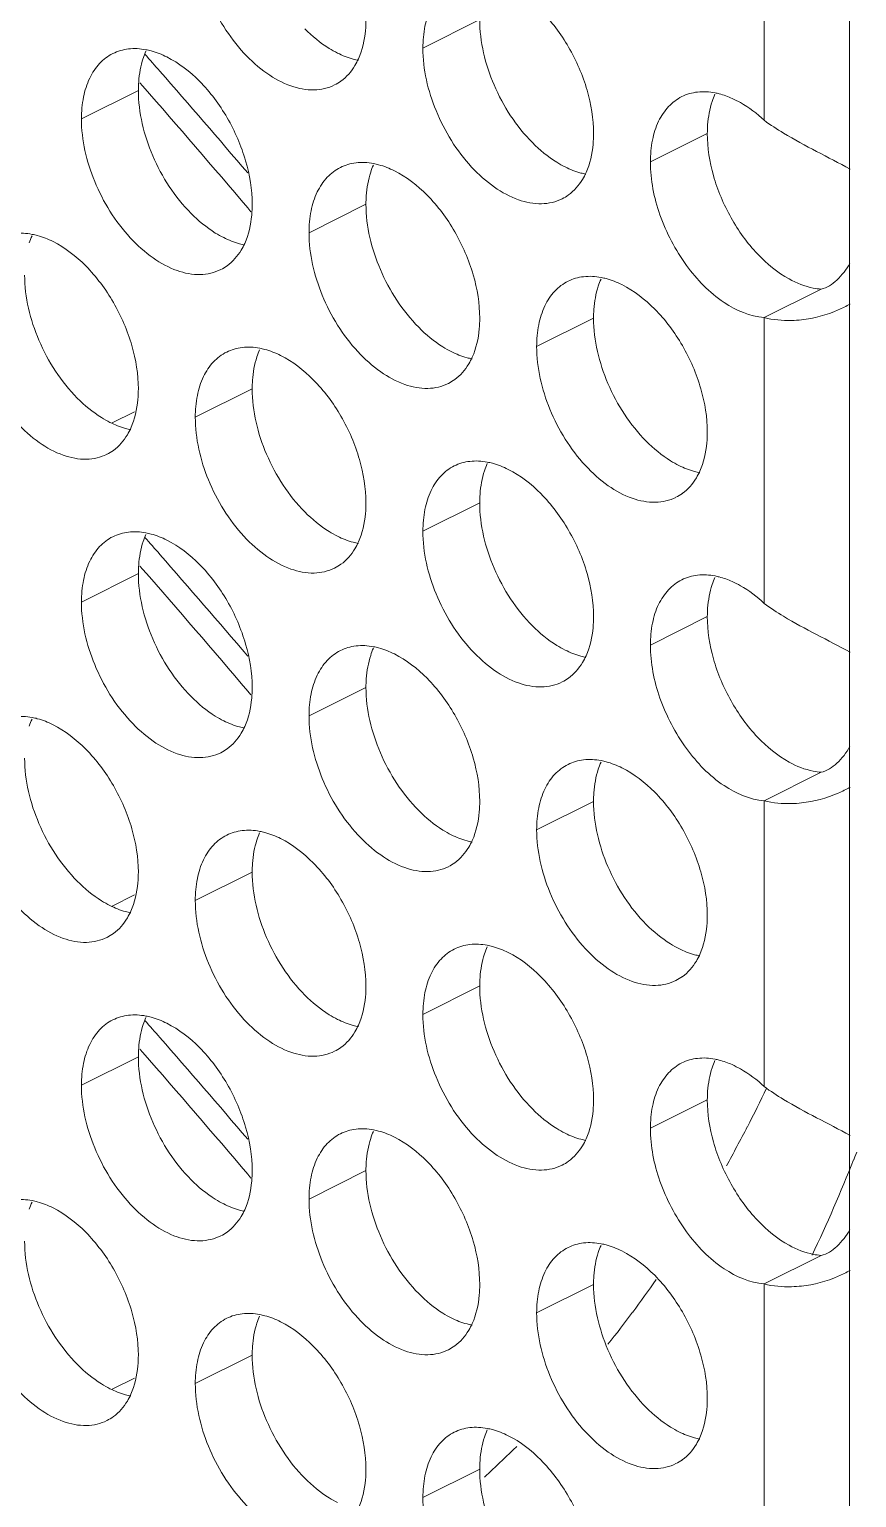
# Model space of a CAD drawing. Header units: millimetres. Extents: x 0 to 2524, y 0 to 1785.
# Drawn here: x 1891.75 to 1899.98, y 823.69 to 838.28 of the extents above; entities that cross this region are included whole.
import ezdxf

# ---------------------------------------------------------------- set-up
doc = ezdxf.new("R2010")
doc.units = ezdxf.units.MM
doc.header["$LTSCALE"] = 0.1
doc.layers.get('0').update_dxf_attribs({"lineweight": 13})
doc.layers.add('标注', color=251, linetype='Continuous', lineweight=9)

msp = doc.modelspace()

# ---------------------------------------------------------------- linework, layer by layer
msp.add_line((1899.906, 886.425), (1899.906, 742.319))
at = {"layer": '标注'}
for p, q in [((1899.058, 837.376), (1899.058, 840.216)), ((1896.229, 838.376), (1895.664, 838.093)), ((1892.88, 837.714), (1892.85, 837.748)), ((1892.835, 837.673), (1892.269, 837.39)), ((1898.492, 837.245), (1897.926, 836.962)), ((1893.954, 836.467), (1893.922, 836.505)), ((1895.098, 836.542), (1894.532, 836.259)), ((1899.623, 835.699), (1899.058, 835.416)), ((1897.361, 835.41), (1896.795, 835.128)), ((1899.058, 832.576), (1899.058, 835.416)), ((1893.967, 834.707), (1893.401, 834.425)), ((1892.573, 834.37), (1892.795, 834.481)), ((1896.229, 833.576), (1895.664, 833.293)), ((1892.88, 832.914), (1892.85, 832.948)), ((1892.835, 832.873), (1892.269, 832.59)), ((1898.492, 832.445), (1897.926, 832.162)), ((1895.098, 831.742), (1894.532, 831.459)), ((1893.954, 831.667), (1893.922, 831.705)), ((1899.623, 830.899), (1899.058, 830.616)), ((1897.361, 830.61), (1896.795, 830.328)), ((1899.058, 827.776), (1899.058, 830.616)), ((1893.967, 829.907), (1893.401, 829.625)), ((1892.573, 829.57), (1892.795, 829.681)), ((1896.229, 828.776), (1895.664, 828.493)), ((1892.88, 828.114), (1892.85, 828.148)), ((1892.835, 828.073), (1892.269, 827.79)), ((1898.492, 827.645), (1897.926, 827.362)), ((1899.947, 827.05), (1899.958, 827.079)), ((1899.958, 827.079), (1899.977, 827.126)), ((1895.098, 826.942), (1894.532, 826.659)), ((1893.954, 826.867), (1893.922, 826.905)), ((1899.623, 826.099), (1899.058, 825.816)), ((1897.361, 825.81), (1896.795, 825.528)), ((1899.058, 822.976), (1899.058, 825.816)), ((1893.967, 825.107), (1893.401, 824.825)), ((1892.573, 824.77), (1892.795, 824.881)), ((1896.229, 823.976), (1895.664, 823.693)), ((1896.275, 823.897), (1896.296, 823.916)), ((1896.296, 823.916), (1896.318, 823.937))]:
    msp.add_line(p, q, dxfattribs=at)
for centre, radius, start, end in [((1893.58, 837.762), 0.734, 155.8796, 161.7803), ((1822.744, 776.199), 93.516, 41.2535, 41.39225), ((1822.014, 775.562), 94.485, 40.44311, 41.25198), ((1894.584, 838.133), 0.453, 296.5256, 305.9034), ((1821.898, 775.454), 94.418, 40.2865, 41.25492), ((1899.235, 837.334), 0.733, 155.7955, 161.739), ((1895.842, 836.631), 0.734, 155.8796, 161.7803), ((1896.846, 837.001), 0.453, 296.5256, 305.9034), ((1892.448, 835.928), 0.734, 155.8796, 161.7803), ((1893.452, 836.298), 0.453, 296.5256, 305.9034), ((1898.105, 835.499), 0.734, 155.8796, 161.7803), ((1894.711, 834.796), 0.734, 155.8796, 161.7803), ((1895.715, 835.167), 0.453, 296.5256, 305.9034), ((1892.321, 834.464), 0.453, 296.5256, 305.9034), ((1896.974, 833.665), 0.734, 155.8796, 161.7803), ((1897.978, 834.036), 0.453, 296.5256, 305.9034), ((1893.58, 832.962), 0.734, 155.8796, 161.7803), ((1822.744, 771.399), 93.516, 41.2535, 41.39225), ((1822.014, 770.762), 94.485, 40.44311, 41.25198), ((1821.898, 770.654), 94.418, 40.2865, 41.25492), ((1894.584, 833.333), 0.453, 296.5256, 305.9034), ((1899.235, 832.534), 0.733, 155.7955, 161.739), ((1895.842, 831.831), 0.734, 155.8796, 161.7803), ((1896.846, 832.201), 0.453, 296.5256, 305.9034), ((1892.448, 831.128), 0.734, 155.8796, 161.7803), ((1893.452, 831.498), 0.453, 296.5256, 305.9034), ((1898.105, 830.699), 0.734, 155.8796, 161.7803), ((1894.711, 829.996), 0.734, 155.8796, 161.7803), ((1895.715, 830.367), 0.453, 296.5256, 305.9034), ((1892.321, 829.664), 0.453, 296.5256, 305.9034), ((1896.974, 828.865), 0.734, 155.8796, 161.7803), ((1897.978, 829.236), 0.453, 296.5256, 305.9034), ((1893.58, 828.162), 0.734, 155.8796, 161.7803), ((1822.744, 766.599), 93.516, 41.2535, 41.39225), ((1822.014, 765.962), 94.485, 40.44311, 41.25198), ((1821.898, 765.854), 94.418, 40.2865, 41.25492), ((1894.584, 828.533), 0.453, 296.5256, 305.9034), ((1899.235, 827.734), 0.733, 155.7955, 161.739), ((1885.825, 834.098), 14.693, 332.7773, 334.4453), ((1886.246, 833.881), 14.218, 330.9989, 332.7777), ((1895.842, 827.031), 0.734, 155.8796, 161.7803), ((1896.846, 827.401), 0.453, 296.5256, 305.9034), ((1884.46, 833.221), 16.671, 334.7178, 338.2719), ((1892.448, 826.328), 0.734, 155.8796, 161.7803), ((1893.452, 826.698), 0.453, 296.5256, 305.9034), ((1898.105, 825.899), 0.734, 155.8796, 161.7803), ((1887.743, 832.957), 12.459, 323.4361, 325.2706), ((1894.711, 825.196), 0.734, 155.8796, 161.7803), ((1888.034, 832.741), 12.096, 321.5299, 323.4361), ((1895.715, 825.567), 0.453, 296.5256, 305.9034), ((1892.321, 824.864), 0.453, 296.5256, 305.9034), ((1896.974, 824.065), 0.734, 155.8796, 161.7803), ((1888.933, 831.946), 10.895, 312.6767, 314.6996), ((1897.978, 824.436), 0.453, 296.5256, 305.9034)]:
    msp.add_arc(centre, radius, start, end, dxfattribs=at)
for points, knots in [([(1894.786, 837.727), (1894.723, 837.696), (1894.573, 837.662), (1894.336, 837.71), (1894.097, 837.84), (1893.789, 838.118), (1893.503, 838.581), (1893.401, 839.013), (1893.401, 839.225)], [0, 0, 0, 0, 0.090718, 0.191742, 0.308104, 0.439279, 0.725532, 1, 1, 1, 1]), ([(1895.664, 838.093), (1895.664, 838.166), (1895.676, 838.305), (1895.735, 838.495), (1895.834, 838.647), (1895.927, 838.718), (1895.975, 838.742)], [0, 0, 0, 0, 0.289235, 0.54966, 0.782932, 1, 1, 1, 1]), ([(1896.512, 838.708), (1896.633, 838.648), (1896.863, 838.468), (1897.129, 838.109), (1897.311, 837.691), (1897.361, 837.39), (1897.361, 837.245)], [0, 0, 0, 0, 0.229676, 0.488215, 0.753207, 1, 1, 1, 1]), ([(1895.098, 838.376), (1895.098, 838.34), (1895.092, 838.208), (1895.063, 838.076), (1895.023, 837.987)], [0, 0, 0, 0, 0.268874, 1, 1, 1, 1]), ([(1896.753, 837.154), (1896.591, 837.317), (1896.34, 837.704), (1896.229, 838.155), (1896.229, 838.376)], [0, 0, 0, 0, 0.508684, 1, 1, 1, 1]), ([(1894.815, 838.044), (1894.787, 838.058), (1894.669, 838.125), (1894.563, 838.212), (1894.49, 838.285)], [0, 0, 0, 0, 0.235002, 1, 1, 1, 1]), ([(1892.269, 837.39), (1892.269, 837.463), (1892.281, 837.602), (1892.34, 837.792), (1892.44, 837.944), (1892.532, 838.015), (1892.581, 838.039)], [0, 0, 0, 0, 0.289235, 0.54966, 0.782932, 1, 1, 1, 1]), ([(1892.581, 838.039), (1892.63, 838.063), (1892.74, 838.095), (1892.853, 838.088), (1892.91, 838.077)], [0, 0, 0, 0, 0.482538, 1, 1, 1, 1]), ([(1892.91, 838.077), (1892.928, 838.074), (1892.999, 838.058), (1893.068, 838.03), (1893.118, 838.005)], [0, 0, 0, 0, 0.238696, 1, 1, 1, 1]), ([(1895.023, 837.972), (1895.006, 837.975), (1894.934, 837.992), (1894.865, 838.019), (1894.815, 838.044)], [0, 0, 0, 0, 0.238696, 1, 1, 1, 1]), ([(1897.049, 836.596), (1896.986, 836.564), (1896.836, 836.531), (1896.598, 836.578), (1896.36, 836.709), (1896.052, 836.986), (1895.766, 837.449), (1895.664, 837.882), (1895.664, 838.093)], [0, 0, 0, 0, 0.090718, 0.191742, 0.308104, 0.439279, 0.725532, 1, 1, 1, 1]), ([(1892.835, 837.673), (1892.835, 837.702), (1892.839, 837.809), (1892.858, 837.916), (1892.882, 837.992)], [0, 0, 0, 0, 0.264225, 1, 1, 1, 1]), ([(1893.118, 838.005), (1893.239, 837.945), (1893.469, 837.765), (1893.735, 837.407), (1893.916, 836.988), (1893.967, 836.687), (1893.967, 836.542)], [0, 0, 0, 0, 0.229676, 0.488215, 0.753207, 1, 1, 1, 1]), ([(1895.023, 837.987), (1895.013, 837.964), (1894.97, 837.88), (1894.906, 837.806), (1894.849, 837.765)], [0, 0, 0, 0, 0.265525, 1, 1, 1, 1]), ([(1893.359, 836.451), (1893.197, 836.614), (1892.946, 837.001), (1892.835, 837.452), (1892.835, 837.673)], [0, 0, 0, 0, 0.508684, 1, 1, 1, 1]), ([(1897.926, 836.962), (1897.926, 837.035), (1897.938, 837.174), (1897.997, 837.364), (1898.097, 837.516), (1898.189, 837.586), (1898.238, 837.611)], [0, 0, 0, 0, 0.289285, 0.549663, 0.782917, 1, 1, 1, 1]), ([(1898.238, 837.611), (1898.287, 837.635), (1898.397, 837.667), (1898.512, 837.66), (1898.569, 837.649)], [0, 0, 0, 0, 0.482495, 1, 1, 1, 1]), ([(1898.569, 837.649), (1898.583, 837.646), (1898.641, 837.633), (1898.698, 837.612), (1898.739, 837.594)], [0, 0, 0, 0, 0.240479, 1, 1, 1, 1]), ([(1898.739, 837.594), (1898.767, 837.581), (1898.882, 837.523), (1898.986, 837.443), (1899.058, 837.376)], [0, 0, 0, 0, 0.235232, 1, 1, 1, 1]), ([(1898.492, 837.245), (1898.492, 837.273), (1898.496, 837.381), (1898.515, 837.488), (1898.539, 837.564)], [0, 0, 0, 0, 0.264302, 1, 1, 1, 1]), ([(1893.655, 835.893), (1893.592, 835.862), (1893.442, 835.828), (1893.204, 835.875), (1892.966, 836.006), (1892.658, 836.284), (1892.372, 836.746), (1892.269, 837.179), (1892.269, 837.39)], [0, 0, 0, 0, 0.090718, 0.191742, 0.308104, 0.439279, 0.725532, 1, 1, 1, 1]), ([(1899.058, 837.376), (1899.12, 837.33), (1899.394, 837.151), (1899.692, 837.012), (1899.911, 836.891)], [0, 0, 0, 0, 0.234709, 1, 1, 1, 1]), ([(1897.078, 836.913), (1897.049, 836.927), (1896.931, 836.993), (1896.826, 837.081), (1896.753, 837.154)], [0, 0, 0, 0, 0.235002, 1, 1, 1, 1]), ([(1897.361, 837.245), (1897.361, 837.209), (1897.355, 837.077), (1897.326, 836.944), (1897.286, 836.856)], [0, 0, 0, 0, 0.268874, 1, 1, 1, 1]), ([(1899.305, 835.8), (1899.188, 835.864), (1898.967, 836.047), (1898.712, 836.402), (1898.539, 836.811), (1898.492, 837.104), (1898.492, 837.245)], [0, 0, 0, 0, 0.232183, 0.490902, 0.754575, 1, 1, 1, 1]), ([(1894.532, 836.259), (1894.532, 836.332), (1894.544, 836.471), (1894.603, 836.661), (1894.703, 836.813), (1894.795, 836.884), (1894.844, 836.908)], [0, 0, 0, 0, 0.289235, 0.54966, 0.782932, 1, 1, 1, 1]), ([(1894.844, 836.908), (1894.892, 836.932), (1895.002, 836.964), (1895.116, 836.957), (1895.173, 836.946)], [0, 0, 0, 0, 0.482538, 1, 1, 1, 1]), ([(1895.098, 836.542), (1895.098, 836.57), (1895.102, 836.678), (1895.12, 836.785), (1895.145, 836.86)], [0, 0, 0, 0, 0.264225, 1, 1, 1, 1]), ([(1895.173, 836.946), (1895.19, 836.943), (1895.262, 836.926), (1895.331, 836.899), (1895.381, 836.874)], [0, 0, 0, 0, 0.238696, 1, 1, 1, 1]), ([(1895.381, 836.874), (1895.501, 836.814), (1895.732, 836.633), (1895.998, 836.275), (1896.179, 835.856), (1896.229, 835.555), (1896.229, 835.41)], [0, 0, 0, 0, 0.229676, 0.488215, 0.753207, 1, 1, 1, 1]), ([(1897.285, 836.84), (1897.268, 836.844), (1897.197, 836.86), (1897.128, 836.888), (1897.078, 836.913)], [0, 0, 0, 0, 0.238696, 1, 1, 1, 1]), ([(1897.286, 836.856), (1897.276, 836.833), (1897.232, 836.749), (1897.168, 836.675), (1897.112, 836.634)], [0, 0, 0, 0, 0.265525, 1, 1, 1, 1]), ([(1899.058, 835.416), (1898.916, 835.426), (1898.61, 835.561), (1898.256, 835.931), (1898, 836.416), (1897.926, 836.784), (1897.926, 836.962)], [0, 0, 0, 0, 0.207992, 0.463273, 0.739832, 1, 1, 1, 1]), ([(1893.684, 836.21), (1893.655, 836.224), (1893.537, 836.29), (1893.432, 836.378), (1893.359, 836.451)], [0, 0, 0, 0, 0.235002, 1, 1, 1, 1]), ([(1893.967, 836.542), (1893.967, 836.506), (1893.961, 836.374), (1893.932, 836.241), (1893.892, 836.153)], [0, 0, 0, 0, 0.268874, 1, 1, 1, 1]), ([(1895.622, 835.32), (1895.46, 835.483), (1895.209, 835.87), (1895.098, 836.32), (1895.098, 836.542)], [0, 0, 0, 0, 0.508684, 1, 1, 1, 1]), ([(1891.45, 836.205), (1891.498, 836.229), (1891.608, 836.261), (1891.722, 836.254), (1891.779, 836.243)], [0, 0, 0, 0, 0.482538, 1, 1, 1, 1]), ([(1891.779, 836.243), (1891.796, 836.24), (1891.868, 836.223), (1891.937, 836.196), (1891.987, 836.171)], [0, 0, 0, 0, 0.238696, 1, 1, 1, 1]), ([(1891.987, 836.171), (1892.107, 836.111), (1892.338, 835.93), (1892.604, 835.572), (1892.785, 835.153), (1892.835, 834.852), (1892.835, 834.707)], [0, 0, 0, 0, 0.229676, 0.488215, 0.753207, 1, 1, 1, 1]), ([(1893.891, 836.137), (1893.874, 836.141), (1893.803, 836.157), (1893.734, 836.185), (1893.684, 836.21)], [0, 0, 0, 0, 0.238696, 1, 1, 1, 1]), ([(1893.892, 836.153), (1893.882, 836.13), (1893.838, 836.046), (1893.774, 835.972), (1893.718, 835.931)], [0, 0, 0, 0, 0.265525, 1, 1, 1, 1]), ([(1895.917, 834.761), (1895.855, 834.73), (1895.705, 834.696), (1895.467, 834.744), (1895.229, 834.875), (1894.921, 835.152), (1894.635, 835.615), (1894.532, 836.047), (1894.532, 836.259)], [0, 0, 0, 0, 0.090718, 0.191742, 0.308104, 0.439279, 0.725532, 1, 1, 1, 1]), ([(1892.228, 834.617), (1892.066, 834.78), (1891.815, 835.167), (1891.704, 835.617), (1891.704, 835.839)], [0, 0, 0, 0, 0.508684, 1, 1, 1, 1]), ([(1897.107, 835.777), (1897.155, 835.801), (1897.265, 835.832), (1897.379, 835.826), (1897.436, 835.815)], [0, 0, 0, 0, 0.482538, 1, 1, 1, 1]), ([(1899.91, 835.954), (1899.874, 835.893), (1899.796, 835.789), (1899.682, 835.711), (1899.623, 835.699)], [0, 0, 0, 0, 0.540802, 1, 1, 1, 1]), ([(1896.795, 835.128), (1896.795, 835.2), (1896.807, 835.339), (1896.866, 835.53), (1896.965, 835.682), (1897.058, 835.752), (1897.107, 835.777)], [0, 0, 0, 0, 0.289235, 0.54966, 0.782932, 1, 1, 1, 1]), ([(1897.361, 835.41), (1897.361, 835.439), (1897.364, 835.546), (1897.383, 835.654), (1897.408, 835.729)], [0, 0, 0, 0, 0.264225, 1, 1, 1, 1]), ([(1897.436, 835.815), (1897.453, 835.811), (1897.525, 835.795), (1897.593, 835.768), (1897.643, 835.743)], [0, 0, 0, 0, 0.238696, 1, 1, 1, 1]), ([(1897.643, 835.743), (1897.764, 835.682), (1897.995, 835.502), (1898.261, 835.144), (1898.442, 834.725), (1898.492, 834.424), (1898.492, 834.279)], [0, 0, 0, 0, 0.229676, 0.488215, 0.753207, 1, 1, 1, 1]), ([(1899.623, 835.699), (1899.597, 835.701), (1899.486, 835.716), (1899.38, 835.759), (1899.305, 835.8)], [0, 0, 0, 0, 0.232248, 1, 1, 1, 1]), ([(1892.523, 834.058), (1892.461, 834.027), (1892.311, 833.993), (1892.073, 834.041), (1891.834, 834.172), (1891.527, 834.449), (1891.241, 834.912), (1891.138, 835.344), (1891.138, 835.556)], [0, 0, 0, 0, 0.090718, 0.191742, 0.308104, 0.439279, 0.725532, 1, 1, 1, 1]), ([(1899.911, 835.55), (1899.873, 835.529), (1899.721, 835.454), (1899.554, 835.408), (1899.429, 835.394)], [0, 0, 0, 0, 0.258855, 1, 1, 1, 1]), ([(1896.229, 835.41), (1896.229, 835.375), (1896.224, 835.243), (1896.194, 835.11), (1896.155, 835.022)], [0, 0, 0, 0, 0.268874, 1, 1, 1, 1]), ([(1897.884, 834.188), (1897.723, 834.351), (1897.472, 834.738), (1897.361, 835.189), (1897.361, 835.41)], [0, 0, 0, 0, 0.508684, 1, 1, 1, 1]), ([(1899.429, 835.394), (1899.396, 835.391), (1899.272, 835.382), (1899.146, 835.393), (1899.058, 835.416)], [0, 0, 0, 0, 0.268459, 1, 1, 1, 1]), ([(1895.946, 835.078), (1895.918, 835.092), (1895.8, 835.159), (1895.695, 835.246), (1895.622, 835.32)], [0, 0, 0, 0, 0.235002, 1, 1, 1, 1]), ([(1893.713, 835.074), (1893.761, 835.098), (1893.871, 835.129), (1893.985, 835.123), (1894.042, 835.112)], [0, 0, 0, 0, 0.482538, 1, 1, 1, 1]), ([(1894.042, 835.112), (1894.059, 835.108), (1894.13, 835.092), (1894.199, 835.065), (1894.249, 835.04)], [0, 0, 0, 0, 0.238696, 1, 1, 1, 1]), ([(1898.18, 833.63), (1898.117, 833.599), (1897.968, 833.565), (1897.73, 833.613), (1897.491, 833.743), (1897.184, 834.021), (1896.898, 834.483), (1896.795, 834.916), (1896.795, 835.128)], [0, 0, 0, 0, 0.090718, 0.191742, 0.308104, 0.439279, 0.725532, 1, 1, 1, 1]), ([(1893.401, 834.425), (1893.401, 834.497), (1893.413, 834.636), (1893.472, 834.827), (1893.571, 834.979), (1893.664, 835.049), (1893.713, 835.074)], [0, 0, 0, 0, 0.289235, 0.54966, 0.782932, 1, 1, 1, 1]), ([(1893.967, 834.707), (1893.967, 834.736), (1893.97, 834.843), (1893.989, 834.951), (1894.014, 835.026)], [0, 0, 0, 0, 0.264225, 1, 1, 1, 1]), ([(1894.249, 835.04), (1894.37, 834.979), (1894.601, 834.799), (1894.867, 834.441), (1895.048, 834.022), (1895.098, 833.721), (1895.098, 833.576)], [0, 0, 0, 0, 0.229676, 0.488215, 0.753207, 1, 1, 1, 1]), ([(1896.154, 835.006), (1896.137, 835.009), (1896.065, 835.026), (1895.996, 835.053), (1895.946, 835.078)], [0, 0, 0, 0, 0.238696, 1, 1, 1, 1]), ([(1896.155, 835.022), (1896.144, 834.999), (1896.101, 834.915), (1896.037, 834.841), (1895.981, 834.8)], [0, 0, 0, 0, 0.265525, 1, 1, 1, 1]), ([(1892.835, 834.707), (1892.835, 834.672), (1892.829, 834.54), (1892.8, 834.407), (1892.761, 834.319)], [0, 0, 0, 0, 0.268874, 1, 1, 1, 1]), ([(1894.49, 833.485), (1894.329, 833.648), (1894.078, 834.035), (1893.967, 834.486), (1893.967, 834.707)], [0, 0, 0, 0, 0.508684, 1, 1, 1, 1]), ([(1892.552, 834.375), (1892.524, 834.39), (1892.406, 834.456), (1892.3, 834.543), (1892.228, 834.617)], [0, 0, 0, 0, 0.235002, 1, 1, 1, 1]), ([(1892.76, 834.303), (1892.743, 834.306), (1892.671, 834.323), (1892.602, 834.35), (1892.552, 834.375)], [0, 0, 0, 0, 0.238696, 1, 1, 1, 1]), ([(1894.786, 832.927), (1894.723, 832.896), (1894.573, 832.862), (1894.336, 832.91), (1894.097, 833.04), (1893.789, 833.318), (1893.503, 833.781), (1893.401, 834.213), (1893.401, 834.425)], [0, 0, 0, 0, 0.090718, 0.191742, 0.308104, 0.439279, 0.725532, 1, 1, 1, 1]), ([(1892.761, 834.319), (1892.75, 834.296), (1892.707, 834.212), (1892.643, 834.138), (1892.587, 834.097)], [0, 0, 0, 0, 0.265525, 1, 1, 1, 1]), ([(1898.492, 834.279), (1898.492, 834.243), (1898.486, 834.111), (1898.457, 833.979), (1898.417, 833.89)], [0, 0, 0, 0, 0.268874, 1, 1, 1, 1]), ([(1898.209, 833.947), (1898.181, 833.961), (1898.063, 834.028), (1897.957, 834.115), (1897.884, 834.188)], [0, 0, 0, 0, 0.235002, 1, 1, 1, 1]), ([(1895.664, 833.293), (1895.664, 833.366), (1895.676, 833.505), (1895.735, 833.695), (1895.834, 833.847), (1895.927, 833.918), (1895.975, 833.942)], [0, 0, 0, 0, 0.289235, 0.54966, 0.782932, 1, 1, 1, 1]), ([(1895.975, 833.942), (1896.024, 833.966), (1896.134, 833.998), (1896.248, 833.991), (1896.304, 833.98)], [0, 0, 0, 0, 0.482538, 1, 1, 1, 1]), ([(1896.304, 833.98), (1896.322, 833.977), (1896.393, 833.96), (1896.462, 833.933), (1896.512, 833.908)], [0, 0, 0, 0, 0.238696, 1, 1, 1, 1]), ([(1898.417, 833.875), (1898.4, 833.878), (1898.328, 833.895), (1898.259, 833.922), (1898.209, 833.947)], [0, 0, 0, 0, 0.238696, 1, 1, 1, 1]), ([(1896.229, 833.576), (1896.229, 833.604), (1896.233, 833.712), (1896.252, 833.819), (1896.277, 833.894)], [0, 0, 0, 0, 0.264225, 1, 1, 1, 1]), ([(1896.512, 833.908), (1896.633, 833.848), (1896.863, 833.668), (1897.129, 833.309), (1897.311, 832.891), (1897.361, 832.59), (1897.361, 832.445)], [0, 0, 0, 0, 0.229676, 0.488215, 0.753207, 1, 1, 1, 1]), ([(1898.417, 833.89), (1898.407, 833.867), (1898.364, 833.783), (1898.3, 833.709), (1898.243, 833.668)], [0, 0, 0, 0, 0.265525, 1, 1, 1, 1]), ([(1895.098, 833.576), (1895.098, 833.54), (1895.092, 833.408), (1895.063, 833.276), (1895.023, 833.187)], [0, 0, 0, 0, 0.268874, 1, 1, 1, 1]), ([(1896.753, 832.354), (1896.591, 832.517), (1896.34, 832.904), (1896.229, 833.355), (1896.229, 833.576)], [0, 0, 0, 0, 0.508684, 1, 1, 1, 1]), ([(1894.815, 833.244), (1894.787, 833.258), (1894.669, 833.325), (1894.563, 833.412), (1894.49, 833.485)], [0, 0, 0, 0, 0.235002, 1, 1, 1, 1]), ([(1892.269, 832.59), (1892.269, 832.663), (1892.281, 832.802), (1892.34, 832.992), (1892.44, 833.144), (1892.532, 833.215), (1892.581, 833.239)], [0, 0, 0, 0, 0.289235, 0.54966, 0.782932, 1, 1, 1, 1]), ([(1892.581, 833.239), (1892.63, 833.263), (1892.74, 833.295), (1892.853, 833.288), (1892.91, 833.277)], [0, 0, 0, 0, 0.482538, 1, 1, 1, 1]), ([(1892.91, 833.277), (1892.928, 833.274), (1892.999, 833.258), (1893.068, 833.23), (1893.118, 833.205)], [0, 0, 0, 0, 0.238696, 1, 1, 1, 1]), ([(1893.118, 833.205), (1893.239, 833.145), (1893.469, 832.965), (1893.735, 832.607), (1893.916, 832.188), (1893.967, 831.887), (1893.967, 831.742)], [0, 0, 0, 0, 0.229676, 0.488215, 0.753207, 1, 1, 1, 1]), ([(1895.023, 833.172), (1895.006, 833.175), (1894.934, 833.192), (1894.865, 833.219), (1894.815, 833.244)], [0, 0, 0, 0, 0.238696, 1, 1, 1, 1]), ([(1897.049, 831.796), (1896.986, 831.764), (1896.836, 831.731), (1896.598, 831.778), (1896.36, 831.909), (1896.052, 832.186), (1895.766, 832.649), (1895.664, 833.082), (1895.664, 833.293)], [0, 0, 0, 0, 0.090718, 0.191742, 0.308104, 0.439279, 0.725532, 1, 1, 1, 1]), ([(1892.835, 832.873), (1892.835, 832.902), (1892.839, 833.009), (1892.858, 833.116), (1892.882, 833.192)], [0, 0, 0, 0, 0.264225, 1, 1, 1, 1]), ([(1895.023, 833.187), (1895.013, 833.164), (1894.97, 833.08), (1894.906, 833.006), (1894.849, 832.965)], [0, 0, 0, 0, 0.265525, 1, 1, 1, 1]), ([(1893.359, 831.651), (1893.197, 831.814), (1892.946, 832.201), (1892.835, 832.652), (1892.835, 832.873)], [0, 0, 0, 0, 0.508684, 1, 1, 1, 1]), ([(1897.926, 832.162), (1897.926, 832.235), (1897.938, 832.374), (1897.997, 832.564), (1898.097, 832.716), (1898.189, 832.786), (1898.238, 832.811)], [0, 0, 0, 0, 0.289285, 0.549663, 0.782917, 1, 1, 1, 1]), ([(1898.238, 832.811), (1898.287, 832.835), (1898.397, 832.867), (1898.512, 832.86), (1898.569, 832.849)], [0, 0, 0, 0, 0.482495, 1, 1, 1, 1]), ([(1898.492, 832.445), (1898.492, 832.473), (1898.496, 832.581), (1898.515, 832.688), (1898.539, 832.764)], [0, 0, 0, 0, 0.264302, 1, 1, 1, 1]), ([(1898.569, 832.849), (1898.583, 832.846), (1898.641, 832.833), (1898.698, 832.812), (1898.739, 832.794)], [0, 0, 0, 0, 0.240479, 1, 1, 1, 1]), ([(1898.739, 832.794), (1898.767, 832.781), (1898.882, 832.723), (1898.986, 832.643), (1899.058, 832.576)], [0, 0, 0, 0, 0.235232, 1, 1, 1, 1]), ([(1893.655, 831.093), (1893.592, 831.062), (1893.442, 831.028), (1893.204, 831.075), (1892.966, 831.206), (1892.658, 831.484), (1892.372, 831.946), (1892.269, 832.379), (1892.269, 832.59)], [0, 0, 0, 0, 0.090718, 0.191742, 0.308104, 0.439279, 0.725532, 1, 1, 1, 1]), ([(1899.058, 832.576), (1899.12, 832.53), (1899.394, 832.351), (1899.692, 832.212), (1899.911, 832.091)], [0, 0, 0, 0, 0.234709, 1, 1, 1, 1]), ([(1897.078, 832.113), (1897.049, 832.127), (1896.931, 832.193), (1896.826, 832.281), (1896.753, 832.354)], [0, 0, 0, 0, 0.235002, 1, 1, 1, 1]), ([(1897.361, 832.445), (1897.361, 832.409), (1897.355, 832.277), (1897.326, 832.144), (1897.286, 832.056)], [0, 0, 0, 0, 0.268874, 1, 1, 1, 1]), ([(1899.305, 831), (1899.188, 831.064), (1898.967, 831.247), (1898.712, 831.602), (1898.539, 832.011), (1898.492, 832.304), (1898.492, 832.445)], [0, 0, 0, 0, 0.232183, 0.490902, 0.754575, 1, 1, 1, 1]), ([(1894.532, 831.459), (1894.532, 831.532), (1894.544, 831.671), (1894.603, 831.861), (1894.703, 832.013), (1894.795, 832.084), (1894.844, 832.108)], [0, 0, 0, 0, 0.289235, 0.54966, 0.782932, 1, 1, 1, 1]), ([(1894.844, 832.108), (1894.892, 832.132), (1895.002, 832.164), (1895.116, 832.157), (1895.173, 832.146)], [0, 0, 0, 0, 0.482538, 1, 1, 1, 1]), ([(1895.098, 831.742), (1895.098, 831.77), (1895.102, 831.878), (1895.12, 831.985), (1895.145, 832.06)], [0, 0, 0, 0, 0.264225, 1, 1, 1, 1]), ([(1895.173, 832.146), (1895.19, 832.143), (1895.262, 832.126), (1895.331, 832.099), (1895.381, 832.074)], [0, 0, 0, 0, 0.238696, 1, 1, 1, 1]), ([(1895.381, 832.074), (1895.501, 832.014), (1895.732, 831.833), (1895.998, 831.475), (1896.179, 831.056), (1896.229, 830.755), (1896.229, 830.61)], [0, 0, 0, 0, 0.229676, 0.488215, 0.753207, 1, 1, 1, 1]), ([(1897.285, 832.04), (1897.268, 832.044), (1897.197, 832.06), (1897.128, 832.088), (1897.078, 832.113)], [0, 0, 0, 0, 0.238696, 1, 1, 1, 1]), ([(1897.286, 832.056), (1897.276, 832.033), (1897.232, 831.949), (1897.168, 831.875), (1897.112, 831.834)], [0, 0, 0, 0, 0.265525, 1, 1, 1, 1]), ([(1899.058, 830.616), (1898.916, 830.626), (1898.61, 830.761), (1898.256, 831.131), (1898, 831.616), (1897.926, 831.984), (1897.926, 832.162)], [0, 0, 0, 0, 0.207992, 0.463273, 0.739832, 1, 1, 1, 1]), ([(1893.967, 831.742), (1893.967, 831.706), (1893.961, 831.574), (1893.932, 831.441), (1893.892, 831.353)], [0, 0, 0, 0, 0.268874, 1, 1, 1, 1]), ([(1895.622, 830.52), (1895.46, 830.683), (1895.209, 831.07), (1895.098, 831.52), (1895.098, 831.742)], [0, 0, 0, 0, 0.508684, 1, 1, 1, 1]), ([(1893.684, 831.41), (1893.655, 831.424), (1893.537, 831.49), (1893.432, 831.578), (1893.359, 831.651)], [0, 0, 0, 0, 0.235002, 1, 1, 1, 1]), ([(1891.45, 831.405), (1891.498, 831.429), (1891.608, 831.461), (1891.722, 831.454), (1891.779, 831.443)], [0, 0, 0, 0, 0.482538, 1, 1, 1, 1]), ([(1895.917, 829.961), (1895.855, 829.93), (1895.705, 829.896), (1895.467, 829.944), (1895.229, 830.075), (1894.921, 830.352), (1894.635, 830.815), (1894.532, 831.247), (1894.532, 831.459)], [0, 0, 0, 0, 0.090718, 0.191742, 0.308104, 0.439279, 0.725532, 1, 1, 1, 1]), ([(1891.779, 831.443), (1891.796, 831.44), (1891.868, 831.423), (1891.937, 831.396), (1891.987, 831.371)], [0, 0, 0, 0, 0.238696, 1, 1, 1, 1]), ([(1891.987, 831.371), (1892.107, 831.311), (1892.338, 831.13), (1892.604, 830.772), (1892.785, 830.353), (1892.835, 830.052), (1892.835, 829.907)], [0, 0, 0, 0, 0.229676, 0.488215, 0.753207, 1, 1, 1, 1]), ([(1893.891, 831.337), (1893.874, 831.341), (1893.803, 831.357), (1893.734, 831.385), (1893.684, 831.41)], [0, 0, 0, 0, 0.238696, 1, 1, 1, 1]), ([(1893.892, 831.353), (1893.882, 831.33), (1893.838, 831.246), (1893.774, 831.172), (1893.718, 831.131)], [0, 0, 0, 0, 0.265525, 1, 1, 1, 1]), ([(1892.228, 829.817), (1892.066, 829.98), (1891.815, 830.367), (1891.704, 830.817), (1891.704, 831.039)], [0, 0, 0, 0, 0.508684, 1, 1, 1, 1]), ([(1897.107, 830.977), (1897.155, 831.001), (1897.265, 831.032), (1897.379, 831.026), (1897.436, 831.015)], [0, 0, 0, 0, 0.482538, 1, 1, 1, 1]), ([(1897.436, 831.015), (1897.453, 831.011), (1897.525, 830.995), (1897.593, 830.968), (1897.643, 830.943)], [0, 0, 0, 0, 0.238696, 1, 1, 1, 1]), ([(1899.91, 831.154), (1899.874, 831.093), (1899.796, 830.989), (1899.682, 830.911), (1899.623, 830.899)], [0, 0, 0, 0, 0.540802, 1, 1, 1, 1]), ([(1896.795, 830.328), (1896.795, 830.4), (1896.807, 830.539), (1896.866, 830.73), (1896.965, 830.882), (1897.058, 830.952), (1897.107, 830.977)], [0, 0, 0, 0, 0.289235, 0.54966, 0.782932, 1, 1, 1, 1]), ([(1897.361, 830.61), (1897.361, 830.639), (1897.364, 830.746), (1897.383, 830.854), (1897.408, 830.929)], [0, 0, 0, 0, 0.264225, 1, 1, 1, 1]), ([(1897.643, 830.943), (1897.764, 830.882), (1897.995, 830.702), (1898.261, 830.344), (1898.442, 829.925), (1898.492, 829.624), (1898.492, 829.479)], [0, 0, 0, 0, 0.229676, 0.488215, 0.753207, 1, 1, 1, 1]), ([(1899.623, 830.899), (1899.597, 830.901), (1899.486, 830.916), (1899.38, 830.959), (1899.305, 831)], [0, 0, 0, 0, 0.232248, 1, 1, 1, 1]), ([(1892.523, 829.258), (1892.461, 829.227), (1892.311, 829.193), (1892.073, 829.241), (1891.834, 829.372), (1891.527, 829.649), (1891.241, 830.112), (1891.138, 830.544), (1891.138, 830.756)], [0, 0, 0, 0, 0.090718, 0.191742, 0.308104, 0.439279, 0.725532, 1, 1, 1, 1]), ([(1899.911, 830.75), (1899.873, 830.729), (1899.721, 830.654), (1899.554, 830.608), (1899.429, 830.594)], [0, 0, 0, 0, 0.258855, 1, 1, 1, 1]), ([(1896.229, 830.61), (1896.229, 830.575), (1896.224, 830.443), (1896.194, 830.31), (1896.155, 830.222)], [0, 0, 0, 0, 0.268874, 1, 1, 1, 1]), ([(1897.884, 829.388), (1897.723, 829.551), (1897.472, 829.938), (1897.361, 830.389), (1897.361, 830.61)], [0, 0, 0, 0, 0.508684, 1, 1, 1, 1]), ([(1899.429, 830.594), (1899.396, 830.591), (1899.272, 830.582), (1899.146, 830.593), (1899.058, 830.616)], [0, 0, 0, 0, 0.268459, 1, 1, 1, 1]), ([(1895.946, 830.278), (1895.918, 830.292), (1895.8, 830.359), (1895.695, 830.446), (1895.622, 830.52)], [0, 0, 0, 0, 0.235002, 1, 1, 1, 1]), ([(1893.713, 830.274), (1893.761, 830.298), (1893.871, 830.329), (1893.985, 830.323), (1894.042, 830.312)], [0, 0, 0, 0, 0.482538, 1, 1, 1, 1]), ([(1894.042, 830.312), (1894.059, 830.308), (1894.13, 830.292), (1894.199, 830.265), (1894.249, 830.24)], [0, 0, 0, 0, 0.238696, 1, 1, 1, 1]), ([(1898.18, 828.83), (1898.117, 828.799), (1897.968, 828.765), (1897.73, 828.813), (1897.491, 828.943), (1897.184, 829.221), (1896.898, 829.683), (1896.795, 830.116), (1896.795, 830.328)], [0, 0, 0, 0, 0.090718, 0.191742, 0.308104, 0.439279, 0.725532, 1, 1, 1, 1]), ([(1893.401, 829.625), (1893.401, 829.697), (1893.413, 829.836), (1893.472, 830.027), (1893.571, 830.179), (1893.664, 830.249), (1893.713, 830.274)], [0, 0, 0, 0, 0.289235, 0.54966, 0.782932, 1, 1, 1, 1]), ([(1893.967, 829.907), (1893.967, 829.936), (1893.97, 830.043), (1893.989, 830.151), (1894.014, 830.226)], [0, 0, 0, 0, 0.264225, 1, 1, 1, 1]), ([(1894.249, 830.24), (1894.37, 830.179), (1894.601, 829.999), (1894.867, 829.641), (1895.048, 829.222), (1895.098, 828.921), (1895.098, 828.776)], [0, 0, 0, 0, 0.229676, 0.488215, 0.753207, 1, 1, 1, 1]), ([(1896.154, 830.206), (1896.137, 830.209), (1896.065, 830.226), (1895.996, 830.253), (1895.946, 830.278)], [0, 0, 0, 0, 0.238696, 1, 1, 1, 1]), ([(1896.155, 830.222), (1896.144, 830.199), (1896.101, 830.115), (1896.037, 830.041), (1895.981, 830)], [0, 0, 0, 0, 0.265525, 1, 1, 1, 1]), ([(1892.835, 829.907), (1892.835, 829.872), (1892.829, 829.74), (1892.8, 829.607), (1892.761, 829.519)], [0, 0, 0, 0, 0.268874, 1, 1, 1, 1]), ([(1894.49, 828.685), (1894.329, 828.848), (1894.078, 829.235), (1893.967, 829.686), (1893.967, 829.907)], [0, 0, 0, 0, 0.508684, 1, 1, 1, 1]), ([(1892.552, 829.575), (1892.524, 829.59), (1892.406, 829.656), (1892.3, 829.743), (1892.228, 829.817)], [0, 0, 0, 0, 0.235002, 1, 1, 1, 1]), ([(1892.76, 829.503), (1892.743, 829.506), (1892.671, 829.523), (1892.602, 829.55), (1892.552, 829.575)], [0, 0, 0, 0, 0.238696, 1, 1, 1, 1]), ([(1894.786, 828.127), (1894.723, 828.096), (1894.573, 828.062), (1894.336, 828.11), (1894.097, 828.24), (1893.789, 828.518), (1893.503, 828.981), (1893.401, 829.413), (1893.401, 829.625)], [0, 0, 0, 0, 0.090718, 0.191742, 0.308104, 0.439279, 0.725532, 1, 1, 1, 1]), ([(1892.761, 829.519), (1892.75, 829.496), (1892.707, 829.412), (1892.643, 829.338), (1892.587, 829.297)], [0, 0, 0, 0, 0.265525, 1, 1, 1, 1]), ([(1898.492, 829.479), (1898.492, 829.443), (1898.486, 829.311), (1898.457, 829.179), (1898.417, 829.09)], [0, 0, 0, 0, 0.268874, 1, 1, 1, 1]), ([(1898.209, 829.147), (1898.181, 829.161), (1898.063, 829.228), (1897.957, 829.315), (1897.884, 829.388)], [0, 0, 0, 0, 0.235002, 1, 1, 1, 1]), ([(1895.664, 828.493), (1895.664, 828.566), (1895.676, 828.705), (1895.735, 828.895), (1895.834, 829.047), (1895.927, 829.118), (1895.975, 829.142)], [0, 0, 0, 0, 0.289235, 0.54966, 0.782932, 1, 1, 1, 1]), ([(1895.975, 829.142), (1896.024, 829.166), (1896.134, 829.198), (1896.248, 829.191), (1896.304, 829.18)], [0, 0, 0, 0, 0.482538, 1, 1, 1, 1]), ([(1896.304, 829.18), (1896.322, 829.177), (1896.393, 829.16), (1896.462, 829.133), (1896.512, 829.108)], [0, 0, 0, 0, 0.238696, 1, 1, 1, 1]), ([(1898.417, 829.075), (1898.4, 829.078), (1898.328, 829.095), (1898.259, 829.122), (1898.209, 829.147)], [0, 0, 0, 0, 0.238696, 1, 1, 1, 1]), ([(1896.229, 828.776), (1896.229, 828.804), (1896.233, 828.912), (1896.252, 829.019), (1896.277, 829.094)], [0, 0, 0, 0, 0.264225, 1, 1, 1, 1]), ([(1896.512, 829.108), (1896.633, 829.048), (1896.863, 828.868), (1897.129, 828.509), (1897.311, 828.091), (1897.361, 827.79), (1897.361, 827.645)], [0, 0, 0, 0, 0.229676, 0.488215, 0.753207, 1, 1, 1, 1]), ([(1898.417, 829.09), (1898.407, 829.067), (1898.364, 828.983), (1898.3, 828.909), (1898.243, 828.868)], [0, 0, 0, 0, 0.265525, 1, 1, 1, 1]), ([(1894.815, 828.444), (1894.787, 828.458), (1894.669, 828.525), (1894.563, 828.612), (1894.49, 828.685)], [0, 0, 0, 0, 0.235002, 1, 1, 1, 1]), ([(1895.098, 828.776), (1895.098, 828.74), (1895.092, 828.608), (1895.063, 828.476), (1895.023, 828.387)], [0, 0, 0, 0, 0.268874, 1, 1, 1, 1]), ([(1896.753, 827.554), (1896.591, 827.717), (1896.34, 828.104), (1896.229, 828.555), (1896.229, 828.776)], [0, 0, 0, 0, 0.508684, 1, 1, 1, 1]), ([(1892.269, 827.79), (1892.269, 827.863), (1892.281, 828.002), (1892.34, 828.192), (1892.44, 828.344), (1892.532, 828.415), (1892.581, 828.439)], [0, 0, 0, 0, 0.289235, 0.54966, 0.782932, 1, 1, 1, 1]), ([(1892.581, 828.439), (1892.63, 828.463), (1892.74, 828.495), (1892.853, 828.488), (1892.91, 828.477)], [0, 0, 0, 0, 0.482538, 1, 1, 1, 1]), ([(1892.835, 828.073), (1892.835, 828.102), (1892.839, 828.209), (1892.858, 828.316), (1892.882, 828.392)], [0, 0, 0, 0, 0.264225, 1, 1, 1, 1]), ([(1892.91, 828.477), (1892.928, 828.474), (1892.999, 828.458), (1893.068, 828.43), (1893.118, 828.405)], [0, 0, 0, 0, 0.238696, 1, 1, 1, 1]), ([(1893.118, 828.405), (1893.239, 828.345), (1893.469, 828.165), (1893.735, 827.807), (1893.916, 827.388), (1893.967, 827.087), (1893.967, 826.942)], [0, 0, 0, 0, 0.229676, 0.488215, 0.753207, 1, 1, 1, 1]), ([(1895.023, 828.372), (1895.006, 828.375), (1894.934, 828.392), (1894.865, 828.419), (1894.815, 828.444)], [0, 0, 0, 0, 0.238696, 1, 1, 1, 1]), ([(1895.023, 828.387), (1895.013, 828.364), (1894.97, 828.28), (1894.906, 828.206), (1894.849, 828.165)], [0, 0, 0, 0, 0.265525, 1, 1, 1, 1]), ([(1897.049, 826.996), (1896.986, 826.964), (1896.836, 826.931), (1896.598, 826.978), (1896.36, 827.109), (1896.052, 827.386), (1895.766, 827.849), (1895.664, 828.282), (1895.664, 828.493)], [0, 0, 0, 0, 0.090718, 0.191742, 0.308104, 0.439279, 0.725532, 1, 1, 1, 1]), ([(1893.359, 826.851), (1893.197, 827.014), (1892.946, 827.401), (1892.835, 827.852), (1892.835, 828.073)], [0, 0, 0, 0, 0.508684, 1, 1, 1, 1]), ([(1897.926, 827.362), (1897.926, 827.435), (1897.938, 827.574), (1897.997, 827.764), (1898.097, 827.916), (1898.189, 827.986), (1898.238, 828.011)], [0, 0, 0, 0, 0.289285, 0.549663, 0.782917, 1, 1, 1, 1]), ([(1898.238, 828.011), (1898.287, 828.035), (1898.397, 828.067), (1898.512, 828.06), (1898.569, 828.049)], [0, 0, 0, 0, 0.482495, 1, 1, 1, 1]), ([(1898.492, 827.645), (1898.492, 827.673), (1898.496, 827.781), (1898.515, 827.888), (1898.539, 827.964)], [0, 0, 0, 0, 0.264302, 1, 1, 1, 1]), ([(1898.569, 828.049), (1898.583, 828.046), (1898.641, 828.033), (1898.698, 828.012), (1898.739, 827.994)], [0, 0, 0, 0, 0.240479, 1, 1, 1, 1]), ([(1898.739, 827.994), (1898.767, 827.981), (1898.882, 827.923), (1898.986, 827.843), (1899.058, 827.776)], [0, 0, 0, 0, 0.235232, 1, 1, 1, 1]), ([(1893.655, 826.293), (1893.592, 826.262), (1893.442, 826.228), (1893.204, 826.275), (1892.966, 826.406), (1892.658, 826.684), (1892.372, 827.146), (1892.269, 827.579), (1892.269, 827.79)], [0, 0, 0, 0, 0.090718, 0.191742, 0.308104, 0.439279, 0.725532, 1, 1, 1, 1]), ([(1899.058, 827.776), (1899.12, 827.73), (1899.394, 827.551), (1899.692, 827.412), (1899.911, 827.291)], [0, 0, 0, 0, 0.234709, 1, 1, 1, 1]), ([(1897.078, 827.313), (1897.049, 827.327), (1896.931, 827.393), (1896.826, 827.481), (1896.753, 827.554)], [0, 0, 0, 0, 0.235002, 1, 1, 1, 1]), ([(1897.361, 827.645), (1897.361, 827.609), (1897.355, 827.477), (1897.326, 827.344), (1897.286, 827.256)], [0, 0, 0, 0, 0.268874, 1, 1, 1, 1]), ([(1899.305, 826.2), (1899.188, 826.264), (1898.967, 826.447), (1898.712, 826.802), (1898.539, 827.211), (1898.492, 827.504), (1898.492, 827.645)], [0, 0, 0, 0, 0.232183, 0.490902, 0.754575, 1, 1, 1, 1]), ([(1894.532, 826.659), (1894.532, 826.732), (1894.544, 826.871), (1894.603, 827.061), (1894.703, 827.213), (1894.795, 827.284), (1894.844, 827.308)], [0, 0, 0, 0, 0.289235, 0.54966, 0.782932, 1, 1, 1, 1]), ([(1894.844, 827.308), (1894.892, 827.332), (1895.002, 827.364), (1895.116, 827.357), (1895.173, 827.346)], [0, 0, 0, 0, 0.482538, 1, 1, 1, 1]), ([(1895.098, 826.942), (1895.098, 826.97), (1895.102, 827.078), (1895.12, 827.185), (1895.145, 827.26)], [0, 0, 0, 0, 0.264225, 1, 1, 1, 1]), ([(1895.173, 827.346), (1895.19, 827.343), (1895.262, 827.326), (1895.331, 827.299), (1895.381, 827.274)], [0, 0, 0, 0, 0.238696, 1, 1, 1, 1]), ([(1895.381, 827.274), (1895.501, 827.214), (1895.732, 827.033), (1895.998, 826.675), (1896.179, 826.256), (1896.229, 825.955), (1896.229, 825.81)], [0, 0, 0, 0, 0.229676, 0.488215, 0.753207, 1, 1, 1, 1]), ([(1897.285, 827.24), (1897.268, 827.244), (1897.197, 827.26), (1897.128, 827.288), (1897.078, 827.313)], [0, 0, 0, 0, 0.238696, 1, 1, 1, 1]), ([(1897.286, 827.256), (1897.276, 827.233), (1897.232, 827.149), (1897.168, 827.075), (1897.112, 827.034)], [0, 0, 0, 0, 0.265525, 1, 1, 1, 1]), ([(1899.058, 825.816), (1898.916, 825.826), (1898.61, 825.961), (1898.256, 826.331), (1898, 826.816), (1897.926, 827.184), (1897.926, 827.362)], [0, 0, 0, 0, 0.207992, 0.463273, 0.739832, 1, 1, 1, 1]), ([(1893.967, 826.942), (1893.967, 826.906), (1893.961, 826.774), (1893.932, 826.641), (1893.892, 826.553)], [0, 0, 0, 0, 0.268874, 1, 1, 1, 1]), ([(1895.622, 825.72), (1895.46, 825.883), (1895.209, 826.27), (1895.098, 826.72), (1895.098, 826.942)], [0, 0, 0, 0, 0.508684, 1, 1, 1, 1]), ([(1893.684, 826.61), (1893.655, 826.624), (1893.537, 826.69), (1893.432, 826.778), (1893.359, 826.851)], [0, 0, 0, 0, 0.235002, 1, 1, 1, 1]), ([(1891.45, 826.605), (1891.498, 826.629), (1891.608, 826.661), (1891.722, 826.654), (1891.779, 826.643)], [0, 0, 0, 0, 0.482538, 1, 1, 1, 1]), ([(1891.779, 826.643), (1891.796, 826.64), (1891.868, 826.623), (1891.937, 826.596), (1891.987, 826.571)], [0, 0, 0, 0, 0.238696, 1, 1, 1, 1]), ([(1895.917, 825.161), (1895.855, 825.13), (1895.705, 825.096), (1895.467, 825.144), (1895.229, 825.275), (1894.921, 825.552), (1894.635, 826.015), (1894.532, 826.447), (1894.532, 826.659)], [0, 0, 0, 0, 0.090718, 0.191742, 0.308104, 0.439279, 0.725532, 1, 1, 1, 1]), ([(1891.987, 826.571), (1892.107, 826.511), (1892.338, 826.33), (1892.604, 825.972), (1892.785, 825.553), (1892.835, 825.252), (1892.835, 825.107)], [0, 0, 0, 0, 0.229676, 0.488215, 0.753207, 1, 1, 1, 1]), ([(1893.891, 826.537), (1893.874, 826.541), (1893.803, 826.557), (1893.734, 826.585), (1893.684, 826.61)], [0, 0, 0, 0, 0.238696, 1, 1, 1, 1]), ([(1893.892, 826.553), (1893.882, 826.53), (1893.838, 826.446), (1893.774, 826.372), (1893.718, 826.331)], [0, 0, 0, 0, 0.265525, 1, 1, 1, 1]), ([(1899.91, 826.354), (1899.874, 826.293), (1899.796, 826.189), (1899.682, 826.111), (1899.623, 826.099)], [0, 0, 0, 0, 0.540802, 1, 1, 1, 1]), ([(1892.228, 825.017), (1892.066, 825.18), (1891.815, 825.567), (1891.704, 826.017), (1891.704, 826.239)], [0, 0, 0, 0, 0.508684, 1, 1, 1, 1]), ([(1897.107, 826.177), (1897.155, 826.201), (1897.265, 826.232), (1897.379, 826.226), (1897.436, 826.215)], [0, 0, 0, 0, 0.482538, 1, 1, 1, 1]), ([(1897.436, 826.215), (1897.453, 826.211), (1897.525, 826.195), (1897.593, 826.168), (1897.643, 826.143)], [0, 0, 0, 0, 0.238696, 1, 1, 1, 1]), ([(1899.623, 826.099), (1899.597, 826.101), (1899.486, 826.116), (1899.38, 826.159), (1899.305, 826.2)], [0, 0, 0, 0, 0.232248, 1, 1, 1, 1]), ([(1896.795, 825.528), (1896.795, 825.6), (1896.807, 825.739), (1896.866, 825.93), (1896.965, 826.082), (1897.058, 826.152), (1897.107, 826.177)], [0, 0, 0, 0, 0.289235, 0.54966, 0.782932, 1, 1, 1, 1]), ([(1897.361, 825.81), (1897.361, 825.839), (1897.364, 825.946), (1897.383, 826.054), (1897.408, 826.129)], [0, 0, 0, 0, 0.264225, 1, 1, 1, 1]), ([(1897.643, 826.143), (1897.764, 826.082), (1897.995, 825.902), (1898.261, 825.544), (1898.442, 825.125), (1898.492, 824.824), (1898.492, 824.679)], [0, 0, 0, 0, 0.229676, 0.488215, 0.753207, 1, 1, 1, 1]), ([(1892.523, 824.458), (1892.461, 824.427), (1892.311, 824.393), (1892.073, 824.441), (1891.834, 824.572), (1891.527, 824.849), (1891.241, 825.312), (1891.138, 825.744), (1891.138, 825.956)], [0, 0, 0, 0, 0.090718, 0.191742, 0.308104, 0.439279, 0.725532, 1, 1, 1, 1]), ([(1899.911, 825.95), (1899.873, 825.929), (1899.721, 825.854), (1899.554, 825.808), (1899.429, 825.794)], [0, 0, 0, 0, 0.258855, 1, 1, 1, 1]), ([(1896.229, 825.81), (1896.229, 825.775), (1896.224, 825.643), (1896.194, 825.51), (1896.155, 825.422)], [0, 0, 0, 0, 0.268874, 1, 1, 1, 1]), ([(1897.884, 824.588), (1897.723, 824.751), (1897.472, 825.138), (1897.361, 825.589), (1897.361, 825.81)], [0, 0, 0, 0, 0.508684, 1, 1, 1, 1]), ([(1899.429, 825.794), (1899.396, 825.791), (1899.272, 825.782), (1899.146, 825.793), (1899.058, 825.816)], [0, 0, 0, 0, 0.268459, 1, 1, 1, 1]), ([(1895.946, 825.478), (1895.918, 825.492), (1895.8, 825.559), (1895.695, 825.646), (1895.622, 825.72)], [0, 0, 0, 0, 0.235002, 1, 1, 1, 1]), ([(1893.401, 824.825), (1893.401, 824.897), (1893.413, 825.036), (1893.472, 825.227), (1893.571, 825.379), (1893.664, 825.449), (1893.713, 825.474)], [0, 0, 0, 0, 0.289235, 0.54966, 0.782932, 1, 1, 1, 1]), ([(1893.713, 825.474), (1893.761, 825.498), (1893.871, 825.529), (1893.985, 825.523), (1894.042, 825.512)], [0, 0, 0, 0, 0.482538, 1, 1, 1, 1]), ([(1894.042, 825.512), (1894.059, 825.508), (1894.13, 825.492), (1894.199, 825.465), (1894.249, 825.44)], [0, 0, 0, 0, 0.238696, 1, 1, 1, 1]), ([(1896.154, 825.406), (1896.137, 825.409), (1896.065, 825.426), (1895.996, 825.453), (1895.946, 825.478)], [0, 0, 0, 0, 0.238696, 1, 1, 1, 1]), ([(1898.18, 824.03), (1898.117, 823.999), (1897.968, 823.965), (1897.73, 824.013), (1897.491, 824.143), (1897.184, 824.421), (1896.898, 824.883), (1896.795, 825.316), (1896.795, 825.528)], [0, 0, 0, 0, 0.090718, 0.191742, 0.308104, 0.439279, 0.725532, 1, 1, 1, 1]), ([(1893.967, 825.107), (1893.967, 825.136), (1893.97, 825.243), (1893.989, 825.351), (1894.014, 825.426)], [0, 0, 0, 0, 0.264225, 1, 1, 1, 1]), ([(1894.249, 825.44), (1894.37, 825.379), (1894.601, 825.199), (1894.867, 824.841), (1895.048, 824.422), (1895.098, 824.121), (1895.098, 823.976)], [0, 0, 0, 0, 0.229676, 0.488215, 0.753207, 1, 1, 1, 1]), ([(1896.155, 825.422), (1896.144, 825.399), (1896.101, 825.315), (1896.037, 825.241), (1895.981, 825.2)], [0, 0, 0, 0, 0.265525, 1, 1, 1, 1]), ([(1892.835, 825.107), (1892.835, 825.072), (1892.829, 824.94), (1892.8, 824.807), (1892.761, 824.719)], [0, 0, 0, 0, 0.268874, 1, 1, 1, 1]), ([(1894.49, 823.885), (1894.329, 824.048), (1894.078, 824.435), (1893.967, 824.886), (1893.967, 825.107)], [0, 0, 0, 0, 0.508684, 1, 1, 1, 1]), ([(1892.552, 824.775), (1892.524, 824.79), (1892.406, 824.856), (1892.3, 824.943), (1892.228, 825.017)], [0, 0, 0, 0, 0.235002, 1, 1, 1, 1]), ([(1892.76, 824.703), (1892.743, 824.706), (1892.671, 824.723), (1892.602, 824.75), (1892.552, 824.775)], [0, 0, 0, 0, 0.238696, 1, 1, 1, 1]), ([(1894.786, 823.327), (1894.723, 823.296), (1894.573, 823.262), (1894.336, 823.31), (1894.097, 823.44), (1893.789, 823.718), (1893.503, 824.181), (1893.401, 824.613), (1893.401, 824.825)], [0, 0, 0, 0, 0.090718, 0.191742, 0.308104, 0.439279, 0.725532, 1, 1, 1, 1]), ([(1892.761, 824.719), (1892.75, 824.696), (1892.707, 824.612), (1892.643, 824.538), (1892.587, 824.497)], [0, 0, 0, 0, 0.265525, 1, 1, 1, 1]), ([(1898.492, 824.679), (1898.492, 824.643), (1898.486, 824.511), (1898.457, 824.379), (1898.417, 824.29)], [0, 0, 0, 0, 0.268874, 1, 1, 1, 1]), ([(1898.209, 824.347), (1898.181, 824.361), (1898.063, 824.428), (1897.957, 824.515), (1897.884, 824.588)], [0, 0, 0, 0, 0.235002, 1, 1, 1, 1]), ([(1895.664, 823.693), (1895.664, 823.766), (1895.676, 823.905), (1895.735, 824.095), (1895.834, 824.247), (1895.927, 824.318), (1895.975, 824.342)], [0, 0, 0, 0, 0.289235, 0.54966, 0.782932, 1, 1, 1, 1]), ([(1895.975, 824.342), (1896.024, 824.366), (1896.134, 824.398), (1896.248, 824.391), (1896.304, 824.38)], [0, 0, 0, 0, 0.482538, 1, 1, 1, 1]), ([(1896.304, 824.38), (1896.322, 824.377), (1896.393, 824.36), (1896.462, 824.333), (1896.512, 824.308)], [0, 0, 0, 0, 0.238696, 1, 1, 1, 1]), ([(1896.512, 824.308), (1896.633, 824.248), (1896.863, 824.068), (1897.129, 823.709), (1897.311, 823.291), (1897.361, 822.99), (1897.361, 822.845)], [0, 0, 0, 0, 0.229676, 0.488215, 0.753207, 1, 1, 1, 1]), ([(1898.417, 824.275), (1898.4, 824.278), (1898.328, 824.295), (1898.259, 824.322), (1898.209, 824.347)], [0, 0, 0, 0, 0.238696, 1, 1, 1, 1]), ([(1896.229, 823.976), (1896.229, 824.004), (1896.233, 824.112), (1896.252, 824.219), (1896.277, 824.294)], [0, 0, 0, 0, 0.264225, 1, 1, 1, 1]), ([(1898.417, 824.29), (1898.407, 824.267), (1898.364, 824.183), (1898.3, 824.109), (1898.243, 824.068)], [0, 0, 0, 0, 0.265525, 1, 1, 1, 1]), ([(1894.815, 823.644), (1894.787, 823.658), (1894.669, 823.725), (1894.563, 823.812), (1894.49, 823.885)], [0, 0, 0, 0, 0.235002, 1, 1, 1, 1]), ([(1895.098, 823.976), (1895.098, 823.94), (1895.092, 823.808), (1895.063, 823.676), (1895.023, 823.587)], [0, 0, 0, 0, 0.268874, 1, 1, 1, 1]), ([(1896.753, 822.754), (1896.591, 822.917), (1896.34, 823.304), (1896.229, 823.755), (1896.229, 823.976)], [0, 0, 0, 0, 0.508684, 1, 1, 1, 1]), ([(1897.049, 822.196), (1896.986, 822.164), (1896.836, 822.131), (1896.598, 822.178), (1896.36, 822.309), (1896.052, 822.586), (1895.766, 823.049), (1895.664, 823.482), (1895.664, 823.693)], [0, 0, 0, 0, 0.090718, 0.191742, 0.308104, 0.439279, 0.725532, 1, 1, 1, 1])]:
    msp.add_open_spline(points, degree=3, knots=knots, dxfattribs=at)

doc.saveas('drawing.dxf')
